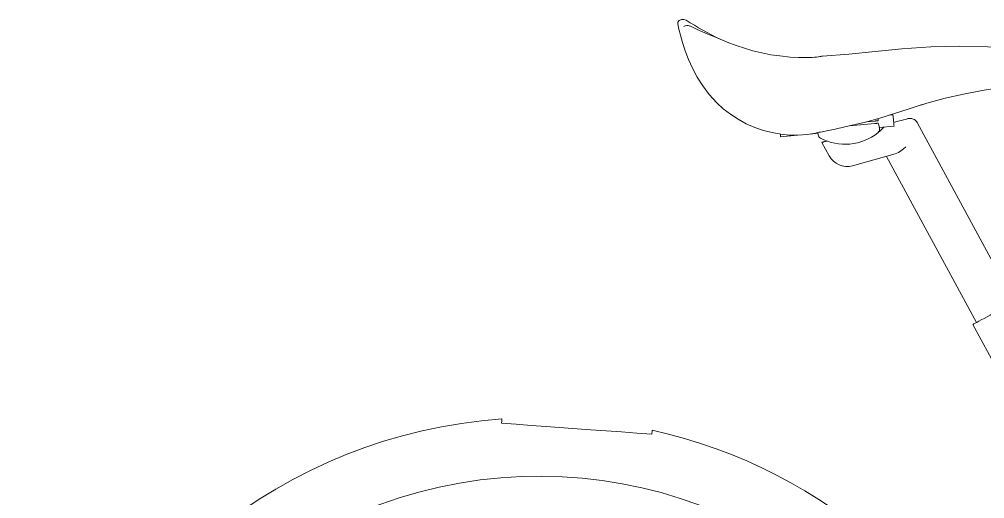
# Model space of a CAD drawing. Header units: millimetres. Extents: x -324 to 4346, y -242 to 3043.
# Drawn here: x -284 to 314, y 2598 to 2895 of the extents above; entities that cross this region are included whole.
import ezdxf

# ---------------------------------------------------------------- set-up
doc = ezdxf.new("R2010")
doc.units = ezdxf.units.MM
doc.layers.add('ZANO_R', color=7, linetype='Continuous', lineweight=0)

msp = doc.modelspace()

# ---------------------------------------------------------------- linework, layer by layer
at = {"layer": 'ZANO_R'}
for p, q in [((213.11, 2871.78), (213.64, 2871.86)), ((213.4, 2871.85), (213.22, 2871.82)), ((245.8, 2831.63), (240.83, 2831.16)), ((257.25, 2835.45), (254.6, 2835.2)), ((257.7, 2830.71), (258.27, 2830.87)), ((332.43, 2719.42), (272.26, 2830.64)), ((230.41, 2828.64), (245.95, 2830.11)), ((248.66, 2828.43), (248.83, 2826.62)), ((248.73, 2827.63), (257.9, 2828.5)), ((187.61, 2821.84), (198.03, 2822.83)), ((205.85, 2823.57), (210.8, 2824.04)), ((210.9, 2823.03), (210.76, 2824.5)), ((215.68, 2819.13), (216.18, 2819.26)), ((217.66, 2810.12), (213.16, 2818.43)), ((258.7, 2811.23), (232.2, 2803.92)), ((253.25, 2809.72), (308.97, 2706.73)), ((306.74, 2705.52), (429.03, 2479.45))]:
    msp.add_line(p, q, dxfattribs=at)
at = {"layer": 'ZANO_R', "flags": 128}
for points in [[(209.93, 2824.34), (209.37, 2824.2), (203.99, 2823.23), (198.19, 2822.82), (193.1, 2822.94), (187.81, 2823.49), (182.41, 2824.46), (177, 2825.86), (171.59, 2827.72), (166.31, 2830), (161.26, 2832.71), (156.45, 2835.83), (152.02, 2839.29), (148.02, 2842.97), (143.32, 2848.15), (139.3, 2853.48), (135.87, 2858.89), (132.95, 2864.37), (130.5, 2869.83), (128.5, 2875.18), (126.87, 2880.27), (125.56, 2884.88), (124.59, 2888.65), (124.13, 2890.71), (123.88, 2892.03), (123.8, 2892.68), (123.8, 2892.84)], [(213.1, 2871.8), (213.09, 2871.79), (212.91, 2871.76), (212.55, 2871.69), (211.89, 2871.57), (211.05, 2871.44), (209.95, 2871.29), (208.62, 2871.15), (207.15, 2871.04), (205.62, 2870.98), (203.72, 2870.94), (201.48, 2870.96), (198.61, 2871.04), (193.63, 2871.32), (187.15, 2871.96), (181.64, 2872.77), (175.88, 2873.89), (170.47, 2875.23), (165.28, 2876.77), (159.96, 2878.55), (154.42, 2880.61), (148.59, 2882.93), (142.41, 2885.53), (135.9, 2888.4), (131.31, 2890.56)], [(213.64, 2871.86), (229.9, 2873.06), (246.32, 2874.79), (262.77, 2876.42), (280.74, 2877.57), (298.51, 2878), (315.98, 2877.72), (333.05, 2876.75), (341.47, 2875.97), (350.01, 2874.85), (358.84, 2873.26), (368.14, 2871.1), (372.91, 2869.72), (377.48, 2868.03), (381.59, 2865.93), (384.99, 2863.33), (387, 2860.85), (388.28, 2857.95), (388.87, 2854.65), (388.98, 2851.09)], [(376.32, 2841.1), (374.72, 2840.73), (372.54, 2840.8), (370.23, 2841.34), (367.85, 2842.21), (365.44, 2843.3), (360.52, 2845.81), (355.55, 2848.39), (350.63, 2850.62), (345.71, 2852.15), (340.52, 2852.92), (335.1, 2853.09), (327.72, 2852.66), (320.16, 2851.76), (312.53, 2850.58), (301.05, 2848.39), (289.57, 2845.73), (278.16, 2842.65), (274.43, 2841.55)], [(275.38, 2841.86), (267.22, 2839.24), (258.12, 2836.3), (249.07, 2833.49), (240.25, 2830.99), (233.73, 2829.4), (227.48, 2827.97), (221.38, 2826.62), (215.27, 2825.35), (212.32, 2824.82)], [(248.04, 2831.84), (247.86, 2831.82), (247.64, 2831.8), (247.39, 2831.78), (247.11, 2831.75), (246.8, 2831.72), (246.48, 2831.69), (246.14, 2831.66), (245.8, 2831.63)], [(248.13, 2833.22), (248.12, 2832.98), (248.04, 2832.01), (248.04, 2831.84)], [(257.25, 2835.45), (257.26, 2835.27), (257.32, 2834.72), (257.4, 2833.88), (257.49, 2832.83), (257.6, 2831.69), (257.71, 2830.58), (257.8, 2829.62), (257.87, 2828.92), (257.9, 2828.55), (257.9, 2828.5)], [(258.27, 2830.87), (259.77, 2831.28), (261.22, 2831.68), (262.57, 2832.06), (263.78, 2832.39), (264.79, 2832.67), (265.58, 2832.89), (266.13, 2833.04), (266.41, 2833.11), (266.44, 2833.12)], [(209.9, 2824.32), (211.51, 2824.65), (212.32, 2824.8)], [(245.95, 2830.11), (246.29, 2830.14), (246.62, 2830.17), (246.95, 2830.2), (247.25, 2830.23), (247.53, 2830.26), (247.78, 2830.28), (248, 2830.3), (248.18, 2830.32)], [(248.18, 2830.32), (248.49, 2829.17), (248.66, 2828.43)], [(187.45, 2823.52), (187.5, 2822.96), (187.57, 2822.26), (187.6, 2821.89), (187.61, 2821.84)], [(213.16, 2818.43), (213.21, 2818.45), (213.36, 2818.49), (213.59, 2818.55), (213.9, 2818.64), (214.28, 2818.74), (214.72, 2818.86), (215.19, 2818.99), (215.68, 2819.13)], [(265.2, 2815.65), (265.19, 2815.64), (263.71, 2814.39), (262.22, 2813.19), (260.72, 2812.15), (258.7, 2811.23)], [(334.66, 2720.63), (334.51, 2720.54), (334.04, 2720.29), (333.28, 2719.88), (332.23, 2719.31), (330.93, 2718.61), (329.4, 2717.78), (327.68, 2716.85), (325.8, 2715.83), (323.81, 2714.75), (321.74, 2713.64), (319.65, 2712.51), (317.59, 2711.39), (315.6, 2710.31), (313.72, 2709.3), (311.99, 2708.36), (310.46, 2707.53), (309.16, 2706.83), (308.12, 2706.27), (307.36, 2705.85), (306.89, 2705.6), (306.74, 2705.52)], [(14.62, 2644.37), (14.72, 2645.74), (14.79, 2646.64), (14.82, 2646.99), (14.81, 2646.96)], [(107.83, 2637.51), (98.49, 2638.19), (89.02, 2638.89), (79.37, 2639.6), (69.71, 2640.31), (55.95, 2641.33), (42.21, 2642.34), (32.94, 2643.02), (23.72, 2643.7), (14.62, 2644.37)], [(108.02, 2640.03), (108.01, 2639.86), (107.96, 2639.15), (107.86, 2637.9), (107.83, 2637.51)]]:
    msp.add_lwpolyline(points, dxfattribs=at)
at = {"layer": 'ZANO_R'}
for centre, radius, start, end in [((127.07, 2890.88), 3.81, 59.08544, 149.01227), ((129.65, 2887.06), 3.81, 64.80035, 122.32041), ((263.27, 3108.65), 253.04, 237.95857, 243.42713), ((213.75, 2868.94), 2.93, 92.30052, 96.99266), ((267.79, 2828.22), 5.08, 28.50929, 105.41172), ((246.3, 2826.38), 2.54, 308.67748, 5.41172), ((233.47, 2843.79), 24.11, 307.61881, 318.77763), ((213.43, 2823.27), 2.54, 185.41172, 242.14596), ((227.49, 2849.88), 32.64, 242.14596, 308.67748), ((228.83, 2816.17), 12.7, 208.41172, 285.41172), ((37.77, 2325.72), 322.1, 94.08783, 13.66569), ((37.77, 2325.72), 322.1, 19.4699, 77.40136), ((37.77, 2325.72), 285.75, 19.82186, 180)]:
    msp.add_arc(centre, radius, start, end, dxfattribs=at)

doc.saveas('drawing.dxf')
